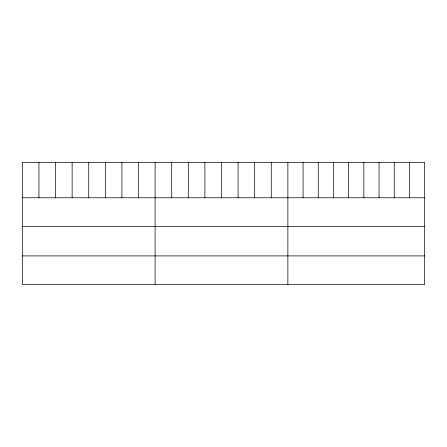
<?xml version="1.0" encoding="UTF-8"?>
<svg xmlns="http://www.w3.org/2000/svg" width="447" height="447" viewBox="0 0 447 447"><rect width="100%" height="100%" fill="white"/><g stroke="black" fill="none" stroke-linecap="round" stroke-linejoin="round"><path stroke-width="0.67" d="M424.65 197.758L424.65 284.549L22.35 284.549L22.35 162.451L424.65 162.451L424.65 197.758L22.35 197.758M22.35 226.4L424.65 226.4M22.35 255.907L424.65 255.907M409.452 162.451L409.452 197.758M394.254 162.451L394.254 197.758M379.056 162.451L379.056 197.758M363.858 162.451L363.858 197.758M348.66 162.451L348.66 197.758M333.462 162.451L333.462 197.758M318.264 162.451L318.264 197.758M303.066 162.451L303.066 197.758M287.868 162.451L287.868 284.549M271.273 162.451L271.273 197.758M254.678 162.451L254.678 197.758M238.083 162.451L238.083 197.758M221.488 162.451L221.488 197.758M204.894 162.451L204.894 197.758M188.299 162.451L188.299 197.758M171.704 162.451L171.704 197.758M155.109 162.451L155.109 284.549M138.514 162.451L138.514 197.758M121.919 162.451L121.919 197.758M105.324 162.451L105.324 197.758M88.73 162.451L88.73 197.758M72.135 162.451L72.135 197.758M55.54 162.451L55.54 197.758M38.945 162.451L38.945 197.758"/></g></svg>
